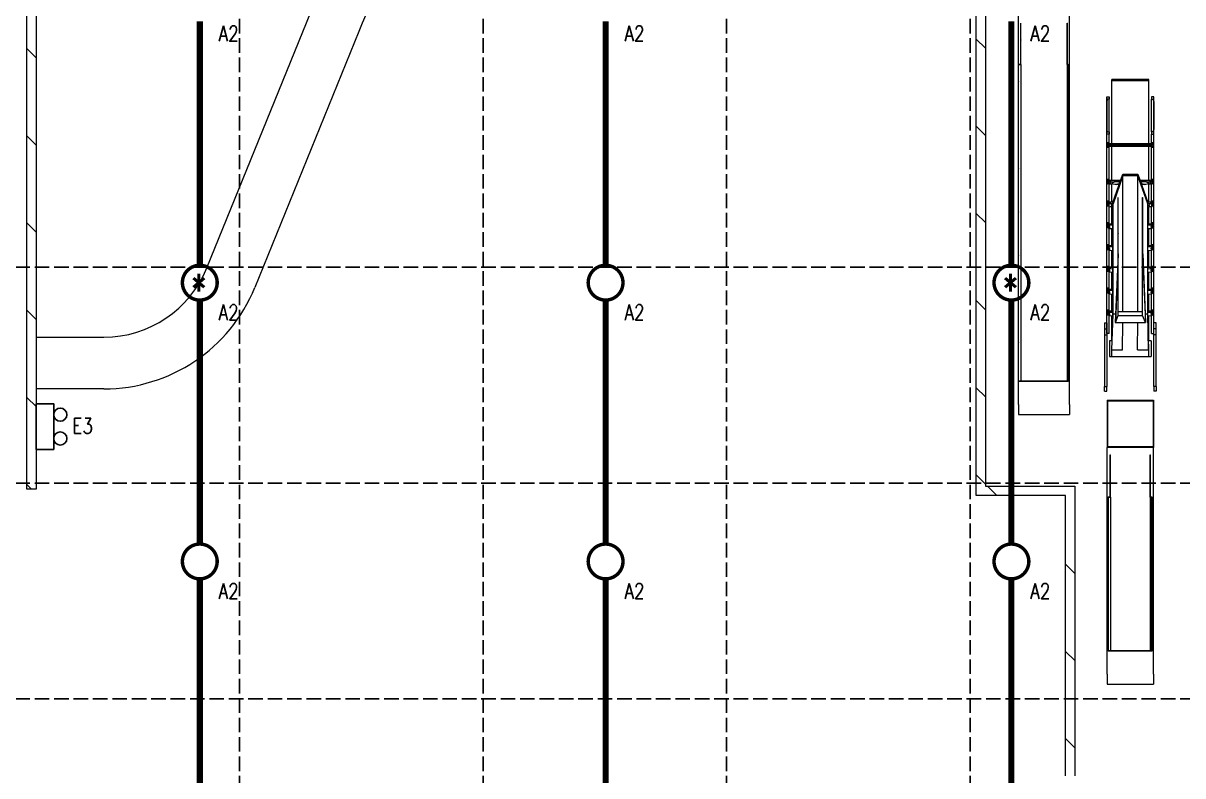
# Model space of a CAD drawing. Header units: millimetres. Extents: x 91119 to 433967, y 16708 to 144224.
# Drawn here: x 260031 to 297654, y 54194 to 78614 of the extents above; entities that cross this region are included whole.
import ezdxf

# ---------------------------------------------------------------- set-up
doc = ezdxf.new("R2010")
doc.units = ezdxf.units.MM
doc.header["$LTSCALE"] = 100
doc.linetypes.add('121217 IES and EMR$0$XKITLINE03', pattern=[6.299213, 4.724409, -1.574803])
doc.linetypes.add('DASHED', pattern=[19.05, 12.7, -6.35])
for name, color, linetype in [('121217 IES and EMR$0$grid', 8, 'Continuous'), ('121217 IES and EMR$0$Xref', 8, 'Continuous'), ('Lighting', 5, 'Continuous')]:
    doc.layers.add(name, color=color, linetype=linetype)
doc.styles.add('ROMANS', font='romans.shx', dxfattribs={"width": 0.8, "height": 2.5})

msp = doc.modelspace()

# ---------------------------------------------------------------- linework, layer by layer
at = {"layer": '121217 IES and EMR$0$grid', "linetype": '121217 IES and EMR$0$XKITLINE03'}
for p, q in [((267052, 122222), (267052, 24226)), ((274952, 122222), (274952, 24226)), ((282852, 122222), (282852, 24226)), ((290752, 122222), (290752, 24226)), ((409538, 70694), (255652, 70694)), ((409538, 63694), (256276, 63694)), ((409538, 56694), (257573, 56694))]:
    msp.add_line(p, q, dxfattribs=at)
at = {"layer": '121217 IES and EMR$0$Xref', "linetype": 'Continuous', "lineweight": 20}
for p, q in [((260452, 112194), (260452, 68426)), ((260152, 63494), (260152, 110894)), ((260452, 110594), (260452, 63494)), ((290952, 63294), (290952, 93697)), ((291252, 93997), (291252, 63594)), ((265991, 70674), (269363, 78973)), ((292327, 77950), (292327, 78847)), ((293977, 77950), (293977, 78847)), ((270917, 78341), (267546, 70042)), ((292394, 77281), (292394, 78611)), ((292394, 78611), (292402, 78611)), ((292402, 77273), (292402, 78611)), ((293902, 78611), (293910, 78611)), ((293902, 77273), (293902, 78611)), ((293910, 77281), (293910, 78611)), ((292327, 77281), (292327, 77950)), ((293977, 77242), (293977, 77950)), ((292318, 66992), (292318, 77281)), ((292318, 77281), (292394, 77281)), ((292327, 77273), (292402, 77273)), ((292327, 67000), (292327, 77273)), ((292402, 77273), (292402, 67000)), ((293902, 77273), (293902, 67000)), ((293902, 77273), (293930, 77273)), ((293910, 77281), (293938, 77281)), ((293930, 77273), (293930, 67000)), ((293938, 77281), (293938, 66992)), ((293977, 66242), (293977, 77242)), ((295352, 76740), (295352, 76788)), ((296552, 76788), (295352, 76788)), ((296552, 76740), (296552, 76788)), ((295352, 74695), (295352, 76740)), ((296552, 76740), (295352, 76740)), ((296552, 74695), (296552, 76740)), ((295187, 75013), (295187, 76225)), ((295187, 76225), (295262, 76225)), ((295193, 76076), (295193, 75162)), ((295262, 76149), (295205, 76149)), ((295262, 76225), (295262, 76149)), ((295262, 75089), (295262, 76149)), ((296717, 76225), (296642, 76225)), ((296642, 76225), (296642, 76149)), ((296642, 75089), (296642, 76149)), ((296642, 76149), (296699, 76149)), ((296711, 76076), (296711, 75162)), ((296717, 75013), (296717, 76225)), ((295187, 68542), (295187, 75013)), ((295262, 75013), (295187, 75013)), ((295205, 75089), (295262, 75089)), ((295262, 75089), (295262, 75013)), ((295262, 74695), (295262, 75013)), ((296699, 75089), (296642, 75089)), ((296642, 75089), (296642, 75013)), ((296642, 74695), (296642, 75013)), ((296642, 75013), (296717, 75013)), ((296717, 68542), (296717, 75013)), ((295197, 74731), (295257, 74731)), ((295197, 74730), (295197, 74731)), ((295197, 74730), (295197, 74582)), ((295243, 74730), (295197, 74730)), ((295243, 74582), (295197, 74582)), ((295218, 74696), (295218, 74689)), ((295218, 74615), (295218, 74622)), ((295227, 74694), (295227, 74693)), ((295227, 74620), (295227, 74619)), ((295228, 74693), (295228, 74694)), ((295228, 74619), (295228, 74620)), ((295236, 74689), (295236, 74696)), ((295236, 74622), (295236, 74615)), ((295251, 74723), (295251, 74728)), ((295257, 74723), (295251, 74723)), ((295251, 74723), (295251, 74650)), ((295251, 74650), (295251, 74573)), ((295251, 74650), (295257, 74650)), ((295257, 74573), (295251, 74573)), ((295257, 74731), (295257, 74723)), ((295257, 74651), (295257, 74723)), ((296647, 74695), (295257, 74695)), ((295280, 74651), (295257, 74651)), ((295257, 74650), (295257, 74644)), ((295257, 74644), (295257, 74643)), ((295257, 74644), (295280, 74644)), ((295257, 74643), (295257, 74573)), ((296647, 74611), (295257, 74611)), ((295262, 73511), (295262, 74611)), ((295278, 74616), (295280, 74644)), ((295283, 74616), (295278, 74616)), ((295280, 74651), (295281, 74677)), ((295287, 74680), (295281, 74677)), ((295286, 74677), (295281, 74677)), ((295285, 74644), (295283, 74616)), ((295283, 74616), (295292, 74621)), ((295292, 74677), (295285, 74651)), ((295286, 74677), (295285, 74651)), ((295648, 74651), (295285, 74651)), ((295285, 74644), (295292, 74624)), ((295285, 74644), (295648, 74644)), ((295286, 74677), (295292, 74680)), ((295292, 74680), (295287, 74680)), ((295292, 74680), (295292, 74677)), ((295292, 74624), (295292, 74621)), ((295352, 73511), (295352, 74611)), ((295653, 74680), (295648, 74680)), ((295648, 74680), (295648, 74677)), ((295653, 74677), (295648, 74677)), ((295648, 74651), (295648, 74677)), ((295648, 74616), (295648, 74644)), ((295653, 74616), (295648, 74616)), ((295653, 74677), (295653, 74680)), ((295653, 74677), (295653, 74651)), ((296252, 74651), (295653, 74651)), ((295653, 74644), (296252, 74644)), ((295653, 74644), (295653, 74616)), ((295710, 74625), (295710, 74616)), ((296195, 74625), (295710, 74625)), ((296195, 74616), (295710, 74616)), ((296195, 74616), (296195, 74625)), ((296252, 74680), (296252, 74677)), ((296257, 74680), (296252, 74680)), ((296257, 74677), (296252, 74677)), ((296252, 74651), (296252, 74677)), ((296252, 74616), (296252, 74644)), ((296257, 74616), (296252, 74616)), ((296257, 74677), (296257, 74680)), ((296257, 74677), (296257, 74651)), ((296620, 74651), (296257, 74651)), ((296257, 74644), (296620, 74644)), ((296257, 74644), (296257, 74616)), ((296552, 73511), (296552, 74611)), ((296613, 74680), (296613, 74677)), ((296613, 74680), (296619, 74677)), ((296618, 74680), (296613, 74680)), ((296620, 74651), (296613, 74677)), ((296613, 74624), (296620, 74644)), ((296613, 74624), (296613, 74621)), ((296613, 74621), (296622, 74616)), ((296624, 74677), (296618, 74680)), ((296620, 74651), (296619, 74677)), ((296624, 74677), (296619, 74677)), ((296622, 74616), (296620, 74644)), ((296627, 74616), (296622, 74616)), ((296624, 74677), (296625, 74651)), ((296647, 74651), (296625, 74651)), ((296625, 74644), (296647, 74644)), ((296625, 74644), (296627, 74616)), ((296642, 73511), (296642, 74611)), ((296647, 74731), (296707, 74731)), ((296647, 74723), (296647, 74731)), ((296647, 74723), (296647, 74651)), ((296653, 74723), (296647, 74723)), ((296647, 74650), (296653, 74650)), ((296647, 74644), (296647, 74650)), ((296647, 74643), (296647, 74644)), ((296647, 74643), (296647, 74573)), ((296653, 74573), (296647, 74573)), ((296653, 74728), (296653, 74723)), ((296653, 74650), (296653, 74723)), ((296653, 74650), (296653, 74573)), ((296707, 74730), (296661, 74730)), ((296707, 74582), (296661, 74582)), ((296668, 74696), (296668, 74689)), ((296668, 74615), (296668, 74622)), ((296677, 74694), (296677, 74693)), ((296677, 74620), (296677, 74619)), ((296678, 74693), (296678, 74694)), ((296678, 74619), (296678, 74620)), ((296686, 74689), (296686, 74696)), ((296686, 74622), (296686, 74615)), ((296707, 74731), (296707, 74730)), ((296707, 74730), (296707, 74582)), ((295197, 73547), (295257, 73547)), ((295197, 73546), (295197, 73547)), ((295197, 73546), (295197, 73398)), ((295243, 73546), (295197, 73546)), ((295243, 73398), (295197, 73398)), ((295218, 73512), (295218, 73506)), ((295218, 73432), (295218, 73439)), ((295220, 73400), (295223, 73460)), ((295225, 73400), (295220, 73400)), ((295287, 73497), (295223, 73460)), ((295228, 73460), (295223, 73460)), ((295228, 73460), (295225, 73400)), ((295225, 73400), (295292, 73437)), ((295227, 73510), (295227, 73509)), ((295228, 73509), (295228, 73510)), ((295228, 73460), (295292, 73497)), ((295236, 73506), (295236, 73512)), ((295251, 73537), (295251, 73545)), ((295251, 73537), (295251, 73477)), ((295257, 73537), (295251, 73537)), ((295251, 73414), (295251, 73389)), ((295257, 73389), (295251, 73389)), ((295257, 73547), (295257, 73537)), ((295257, 73537), (295257, 73480)), ((295640, 73511), (295257, 73511)), ((295257, 73418), (295257, 73389)), ((295262, 72804), (295262, 73421)), ((295288, 73428), (295275, 73428)), ((295278, 73400), (295300, 73460)), ((295290, 73400), (295278, 73400)), ((295292, 73494), (295284, 73462)), ((295328, 73462), (295284, 73462)), ((295284, 73462), (295292, 73440)), ((295292, 73497), (295287, 73497)), ((295312, 73460), (295290, 73400)), ((295290, 73400), (295375, 73406)), ((295292, 73497), (295292, 73494)), ((295292, 73440), (295292, 73437)), ((295429, 73470), (295300, 73460)), ((295312, 73460), (295300, 73460)), ((295312, 73460), (295425, 73469)), ((295352, 72804), (295352, 73404)), ((295386, 72794), (295710, 73710)), ((295712, 73662), (295389, 72750)), ((295633, 73492), (295486, 73481)), ((295494, 73379), (295596, 73387)), ((295710, 73710), (296195, 73710)), ((295712, 69261), (295712, 73662)), ((296193, 73662), (295712, 73662)), ((296516, 72750), (296193, 73662)), ((296193, 69261), (296193, 73662)), ((296195, 73710), (296519, 72794)), ((296647, 73511), (296265, 73511)), ((296419, 73481), (296272, 73492)), ((296309, 73387), (296411, 73379)), ((296605, 73460), (296476, 73470)), ((296480, 73469), (296593, 73460)), ((296530, 73406), (296615, 73400)), ((296552, 72804), (296552, 73404)), ((296621, 73462), (296577, 73462)), ((296605, 73460), (296593, 73460)), ((296615, 73400), (296593, 73460)), ((296605, 73460), (296627, 73400)), ((296613, 73497), (296613, 73494)), ((296613, 73497), (296677, 73460)), ((296618, 73497), (296613, 73497)), ((296621, 73462), (296613, 73494)), ((296613, 73440), (296621, 73462)), ((296613, 73440), (296613, 73437)), ((296613, 73437), (296679, 73400)), ((296627, 73400), (296615, 73400)), ((296630, 73428), (296617, 73428)), ((296682, 73460), (296618, 73497)), ((296642, 72804), (296642, 73421)), ((296647, 73547), (296707, 73547)), ((296647, 73537), (296647, 73547)), ((296647, 73537), (296647, 73480)), ((296653, 73537), (296647, 73537)), ((296647, 73418), (296647, 73389)), ((296653, 73389), (296647, 73389)), ((296653, 73545), (296653, 73537)), ((296653, 73537), (296653, 73477)), ((296653, 73414), (296653, 73389)), ((296707, 73546), (296661, 73546)), ((296707, 73398), (296661, 73398)), ((296668, 73512), (296668, 73506)), ((296677, 73510), (296677, 73509)), ((296682, 73460), (296677, 73460)), ((296679, 73400), (296677, 73460)), ((296678, 73509), (296678, 73510)), ((296685, 73400), (296679, 73400)), ((296682, 73460), (296685, 73400)), ((296686, 73506), (296686, 73512)), ((296686, 73439), (296686, 73432)), ((296707, 73547), (296707, 73546)), ((296707, 73546), (296707, 73398)), ((295197, 72840), (295257, 72840)), ((295197, 72839), (295197, 72840)), ((295197, 72839), (295197, 72691)), ((295243, 72839), (295197, 72839)), ((295213, 72691), (295197, 72691)), ((295287, 72790), (295213, 72748)), ((295213, 72748), (295213, 72688)), ((295213, 72748), (295218, 72747)), ((295213, 72688), (295214, 72688)), ((295248, 72749), (295214, 72747)), ((295214, 72747), (295214, 72688)), ((295214, 72747), (295251, 72734)), ((295214, 72688), (295255, 72673)), ((295218, 72806), (295218, 72799)), ((295218, 72747), (295292, 72790)), ((295218, 72747), (295218, 72747)), ((295220, 72746), (295247, 72749)), ((295256, 72734), (295220, 72746)), ((295227, 72803), (295227, 72802)), ((295228, 72802), (295228, 72803)), ((295236, 72799), (295236, 72806)), ((295251, 72830), (295251, 72838)), ((295251, 72830), (295251, 72770)), ((295257, 72830), (295251, 72830)), ((295256, 72734), (295251, 72734)), ((295255, 72684), (295251, 72734)), ((295259, 72696), (295255, 72684)), ((295255, 72684), (295255, 72673)), ((295255, 72673), (295259, 72674)), ((295256, 72734), (295259, 72696)), ((295257, 72840), (295257, 72830)), ((295257, 72830), (295257, 72773)), ((295390, 72804), (295257, 72804)), ((295386, 72766), (295257, 72756)), ((295259, 72696), (295259, 72674)), ((295267, 72660), (295260, 72752)), ((295269, 72660), (295262, 72752)), ((295262, 72098), (295262, 72655)), ((295265, 72655), (295386, 72664)), ((295292, 72787), (295285, 72758)), ((295292, 72790), (295287, 72790)), ((295292, 72790), (295292, 72787)), ((295352, 72098), (295352, 72661)), ((295386, 69172), (295386, 72794)), ((295389, 72750), (295386, 72794)), ((295389, 69170), (295389, 72750)), ((295552, 71135), (295552, 72953)), ((295552, 72953), (295558, 72953)), ((295558, 71131), (295558, 72953)), ((296346, 72953), (296352, 72953)), ((296346, 71131), (296346, 72953)), ((296352, 71135), (296352, 72953)), ((296647, 72804), (296515, 72804)), ((296519, 72794), (296516, 72750)), ((296516, 69170), (296516, 72750)), ((296519, 69172), (296519, 72794)), ((296648, 72756), (296519, 72766)), ((296519, 72664), (296640, 72655)), ((296552, 72098), (296552, 72661)), ((296613, 72790), (296613, 72787)), ((296613, 72790), (296687, 72747)), ((296618, 72790), (296613, 72790)), ((296620, 72758), (296613, 72787)), ((296692, 72748), (296618, 72790)), ((296643, 72752), (296636, 72660)), ((296645, 72752), (296638, 72660)), ((296642, 72098), (296642, 72655)), ((296646, 72696), (296649, 72734)), ((296646, 72696), (296646, 72674)), ((296650, 72684), (296646, 72696)), ((296646, 72674), (296650, 72673)), ((296647, 72840), (296707, 72840)), ((296647, 72830), (296647, 72840)), ((296647, 72830), (296647, 72773)), ((296653, 72830), (296647, 72830)), ((296685, 72746), (296649, 72734)), ((296654, 72734), (296649, 72734)), ((296654, 72734), (296650, 72684)), ((296650, 72673), (296691, 72688)), ((296650, 72684), (296650, 72673)), ((296653, 72838), (296653, 72830)), ((296653, 72830), (296653, 72770)), ((296654, 72734), (296691, 72747)), ((296691, 72747), (296657, 72749)), ((296658, 72749), (296685, 72746)), ((296707, 72839), (296661, 72839)), ((296668, 72806), (296668, 72799)), ((296677, 72803), (296677, 72802)), ((296678, 72802), (296678, 72803)), ((296686, 72799), (296686, 72806)), ((296687, 72747), (296692, 72748)), ((296687, 72747), (296687, 72747)), ((296691, 72747), (296691, 72688)), ((296691, 72688), (296692, 72688)), ((296692, 72748), (296692, 72688)), ((296707, 72691), (296692, 72691)), ((296707, 72840), (296707, 72839)), ((296707, 72839), (296707, 72691)), ((295197, 72133), (295257, 72133)), ((295197, 72132), (295197, 72133)), ((295197, 72132), (295197, 71984)), ((295243, 72132), (295197, 72132)), ((295213, 71984), (295197, 71984)), ((295287, 72083), (295213, 72041)), ((295213, 72041), (295213, 71982)), ((295213, 72041), (295218, 72041)), ((295213, 71982), (295214, 71982)), ((295268, 72044), (295214, 72040)), ((295214, 72040), (295214, 71981)), ((295214, 72040), (295255, 72026)), ((295214, 71981), (295255, 71966)), ((295218, 72099), (295218, 72092)), ((295218, 72041), (295292, 72083)), ((295218, 72041), (295218, 72040)), ((295220, 72040), (295269, 72043)), ((295259, 72026), (295220, 72040)), ((295227, 72096), (295227, 72095)), ((295228, 72095), (295228, 72096)), ((295236, 72092), (295236, 72099)), ((295251, 72123), (295251, 72131)), ((295251, 72123), (295251, 72063)), ((295257, 72123), (295251, 72123)), ((295255, 72026), (295255, 71966)), ((295255, 72026), (295259, 72026)), ((295255, 71966), (295259, 71967)), ((295257, 72133), (295257, 72123)), ((295257, 72123), (295257, 72066)), ((295386, 72098), (295257, 72098)), ((295386, 72059), (295257, 72049)), ((295259, 72026), (295259, 71967)), ((295262, 71391), (295262, 71984)), ((295265, 71948), (295386, 71957)), ((295292, 72080), (295285, 72052)), ((295292, 72083), (295287, 72083)), ((295292, 72083), (295292, 72080)), ((295352, 71391), (295352, 71954)), ((296647, 72098), (296519, 72098)), ((296648, 72049), (296519, 72059)), ((296519, 71957), (296640, 71948)), ((296552, 71391), (296552, 71954)), ((296613, 72083), (296613, 72080)), ((296618, 72083), (296613, 72083)), ((296613, 72083), (296687, 72041)), ((296620, 72052), (296613, 72080)), ((296692, 72041), (296618, 72083)), ((296642, 71391), (296642, 71948)), ((296685, 72040), (296646, 72026)), ((296646, 72026), (296646, 71967)), ((296646, 72026), (296650, 72026)), ((296646, 71967), (296650, 71966)), ((296647, 72123), (296647, 72133)), ((296647, 72133), (296707, 72133)), ((296653, 72123), (296647, 72123)), ((296647, 72123), (296647, 72066)), ((296650, 72026), (296691, 72040)), ((296650, 72026), (296650, 71966)), ((296650, 71966), (296691, 71981)), ((296653, 72131), (296653, 72123)), ((296653, 72123), (296653, 72063)), ((296691, 72040), (296657, 72043)), ((296658, 72042), (296685, 72040)), ((296707, 72132), (296661, 72132)), ((296668, 72099), (296668, 72092)), ((296677, 72096), (296677, 72095)), ((296678, 72095), (296678, 72096)), ((296686, 72092), (296686, 72099)), ((296687, 72041), (296687, 72040)), ((296687, 72041), (296692, 72041)), ((296691, 72040), (296691, 71981)), ((296691, 71982), (296692, 71982)), ((296692, 72041), (296692, 71982)), ((296707, 71984), (296692, 71984)), ((296707, 72133), (296707, 72132)), ((296707, 72132), (296707, 71984)), ((295197, 71427), (295257, 71427)), ((295197, 71426), (295197, 71427)), ((295197, 71426), (295197, 71278)), ((295243, 71426), (295197, 71426)), ((295213, 71278), (295197, 71278)), ((295287, 71376), (295213, 71334)), ((295213, 71334), (295213, 71275)), ((295213, 71334), (295218, 71334)), ((295213, 71275), (295214, 71275)), ((295268, 71337), (295214, 71333)), ((295214, 71333), (295214, 71274)), ((295214, 71333), (295255, 71319)), ((295214, 71274), (295255, 71259)), ((295218, 71392), (295218, 71385)), ((295218, 71334), (295292, 71376)), ((295218, 71334), (295218, 71333)), ((295220, 71333), (295269, 71337)), ((295259, 71319), (295220, 71333)), ((295227, 71390), (295227, 71389)), ((295228, 71389), (295228, 71390)), ((295236, 71385), (295236, 71392)), ((295251, 71417), (295251, 71424)), ((295251, 71417), (295251, 71356)), ((295257, 71417), (295251, 71417)), ((295255, 71319), (295255, 71259)), ((295255, 71319), (295259, 71319)), ((295255, 71259), (295259, 71260)), ((295257, 71427), (295257, 71417)), ((295257, 71417), (295257, 71359)), ((295386, 71391), (295257, 71391)), ((295386, 71353), (295257, 71343)), ((295259, 71319), (295259, 71260)), ((295262, 70684), (295262, 71277)), ((295265, 71241), (295386, 71250)), ((295292, 71373), (295285, 71345)), ((295292, 71376), (295287, 71376)), ((295292, 71376), (295292, 71373)), ((295352, 70684), (295352, 71248)), ((295552, 71135), (295459, 68898)), ((295558, 71131), (295465, 68905)), ((295558, 69132), (295558, 71131)), ((296346, 69132), (296346, 71131)), ((296346, 71131), (296440, 68905)), ((296352, 71135), (296446, 68898)), ((296647, 71391), (296519, 71391)), ((296648, 71343), (296519, 71353)), ((296519, 71250), (296640, 71241)), ((296552, 70684), (296552, 71248)), ((296613, 71376), (296613, 71373)), ((296618, 71376), (296613, 71376)), ((296613, 71376), (296687, 71334)), ((296620, 71345), (296613, 71373)), ((296692, 71334), (296618, 71376)), ((296642, 70684), (296642, 71241)), ((296685, 71333), (296646, 71319)), ((296646, 71319), (296646, 71260)), ((296646, 71319), (296650, 71319)), ((296646, 71260), (296650, 71259)), ((296647, 71417), (296647, 71427)), ((296647, 71427), (296707, 71427)), ((296653, 71417), (296647, 71417)), ((296647, 71417), (296647, 71359)), ((296650, 71319), (296691, 71333)), ((296650, 71319), (296650, 71259)), ((296650, 71259), (296691, 71274)), ((296653, 71424), (296653, 71417)), ((296653, 71417), (296653, 71356)), ((296691, 71333), (296657, 71336)), ((296658, 71335), (296685, 71333)), ((296707, 71426), (296661, 71426)), ((296668, 71392), (296668, 71385)), ((296677, 71390), (296677, 71389)), ((296678, 71389), (296678, 71390)), ((296686, 71385), (296686, 71392)), ((296687, 71334), (296687, 71333)), ((296687, 71334), (296692, 71334)), ((296691, 71333), (296691, 71274)), ((296691, 71275), (296692, 71275)), ((296692, 71334), (296692, 71275)), ((296707, 71278), (296692, 71278)), ((296707, 71427), (296707, 71426)), ((296707, 71426), (296707, 71278)), ((295197, 70720), (295257, 70720)), ((295197, 70719), (295197, 70720)), ((295197, 70719), (295197, 70571)), ((295243, 70719), (295197, 70719)), ((295213, 70571), (295197, 70571)), ((295287, 70669), (295213, 70627)), ((295213, 70627), (295213, 70568)), ((295213, 70627), (295218, 70627)), ((295213, 70568), (295214, 70568)), ((295268, 70631), (295214, 70626)), ((295214, 70626), (295214, 70567)), ((295214, 70626), (295255, 70612)), ((295214, 70567), (295255, 70553)), ((295218, 70685), (295218, 70678)), ((295218, 70627), (295292, 70669)), ((295218, 70627), (295218, 70627)), ((295220, 70626), (295269, 70630)), ((295259, 70612), (295220, 70626)), ((295227, 70683), (295227, 70682)), ((295228, 70682), (295228, 70683)), ((295236, 70678), (295236, 70685)), ((295251, 70710), (295251, 70717)), ((295251, 70710), (295251, 70649)), ((295257, 70710), (295251, 70710)), ((295255, 70612), (295255, 70553)), ((295255, 70612), (295259, 70612)), ((295255, 70553), (295259, 70553)), ((295257, 70720), (295257, 70710)), ((295257, 70710), (295257, 70653)), ((295386, 70684), (295257, 70684)), ((295386, 70646), (295257, 70636)), ((295259, 70612), (295259, 70553)), ((295262, 69977), (295262, 70570)), ((295265, 70534), (295386, 70543)), ((295292, 70667), (295285, 70638)), ((295292, 70669), (295287, 70669)), ((295292, 70669), (295292, 70667)), ((295352, 69977), (295352, 70541)), ((296647, 70684), (296519, 70684)), ((296648, 70636), (296519, 70646)), ((296519, 70543), (296640, 70534)), ((296552, 69977), (296552, 70541)), ((296613, 70669), (296613, 70667)), ((296618, 70669), (296613, 70669)), ((296613, 70669), (296687, 70627)), ((296620, 70638), (296613, 70667)), ((296692, 70627), (296618, 70669)), ((296642, 69977), (296642, 70534)), ((296685, 70626), (296646, 70612)), ((296646, 70612), (296646, 70553)), ((296646, 70612), (296650, 70612)), ((296646, 70553), (296650, 70553)), ((296647, 70710), (296647, 70720)), ((296647, 70720), (296707, 70720)), ((296653, 70710), (296647, 70710)), ((296647, 70710), (296647, 70653)), ((296650, 70612), (296691, 70626)), ((296650, 70612), (296650, 70553)), ((296650, 70553), (296691, 70567)), ((296653, 70717), (296653, 70710)), ((296653, 70710), (296653, 70649)), ((296691, 70626), (296657, 70629)), ((296658, 70628), (296685, 70626)), ((296707, 70719), (296661, 70719)), ((296668, 70685), (296668, 70678)), ((296677, 70683), (296677, 70682)), ((296678, 70682), (296678, 70683)), ((296686, 70678), (296686, 70685)), ((296687, 70627), (296687, 70627)), ((296687, 70627), (296692, 70627)), ((296691, 70626), (296691, 70567)), ((296691, 70568), (296692, 70568)), ((296692, 70627), (296692, 70568)), ((296707, 70571), (296692, 70571)), ((296707, 70720), (296707, 70719)), ((296707, 70719), (296707, 70571)), ((295197, 70013), (295257, 70013)), ((295197, 70012), (295197, 70013)), ((295197, 70012), (295197, 69864)), ((295243, 70012), (295197, 70012)), ((295218, 69978), (295218, 69971)), ((295236, 69971), (295236, 69978)), ((295251, 70003), (295251, 70011)), ((295251, 70003), (295251, 69942)), ((295257, 70003), (295251, 70003)), ((295257, 70013), (295257, 70003)), ((295257, 70003), (295257, 69946)), ((296647, 70003), (296647, 70013)), ((296647, 70013), (296707, 70013)), ((296653, 70003), (296647, 70003)), ((296647, 70003), (296647, 69946)), ((296653, 70011), (296653, 70003)), ((296653, 70003), (296653, 69942)), ((296707, 70012), (296661, 70012)), ((296668, 69978), (296668, 69971)), ((296686, 69971), (296686, 69978)), ((296707, 70013), (296707, 70012)), ((296707, 70012), (296707, 69864)), ((295213, 69864), (295197, 69864)), ((295287, 69963), (295213, 69920)), ((295213, 69920), (295213, 69861)), ((295213, 69920), (295218, 69920)), ((295213, 69861), (295214, 69861)), ((295268, 69924), (295214, 69920)), ((295214, 69920), (295214, 69860)), ((295214, 69920), (295255, 69905)), ((295214, 69860), (295255, 69846)), ((295218, 69920), (295292, 69962)), ((295218, 69920), (295218, 69920)), ((295220, 69919), (295269, 69923)), ((295259, 69905), (295220, 69919)), ((295227, 69976), (295227, 69975)), ((295228, 69975), (295228, 69976)), ((295255, 69905), (295255, 69846)), ((295255, 69905), (295259, 69905)), ((295255, 69846), (295259, 69846)), ((295386, 69977), (295257, 69977)), ((295386, 69939), (295257, 69929)), ((295259, 69905), (295259, 69846)), ((295262, 69270), (295262, 69863)), ((295265, 69827), (295386, 69837)), ((295292, 69960), (295285, 69931)), ((295292, 69962), (295287, 69963)), ((295292, 69962), (295292, 69960)), ((295352, 69270), (295352, 69834)), ((296647, 69977), (296519, 69977)), ((296648, 69929), (296519, 69939)), ((296519, 69837), (296640, 69827)), ((296552, 69270), (296552, 69834)), ((296618, 69963), (296613, 69962)), ((296613, 69962), (296613, 69960)), ((296613, 69962), (296687, 69920)), ((296620, 69931), (296613, 69960)), ((296692, 69920), (296618, 69963)), ((296642, 69270), (296642, 69827)), ((296685, 69919), (296646, 69905)), ((296646, 69905), (296646, 69846)), ((296646, 69905), (296650, 69905)), ((296646, 69846), (296650, 69846)), ((296650, 69905), (296691, 69920)), ((296650, 69905), (296650, 69846)), ((296650, 69846), (296691, 69860)), ((296691, 69920), (296657, 69922)), ((296658, 69921), (296685, 69919)), ((296677, 69976), (296677, 69975)), ((296678, 69975), (296678, 69976)), ((296687, 69920), (296687, 69920)), ((296687, 69920), (296692, 69920)), ((296691, 69920), (296691, 69860)), ((296691, 69861), (296692, 69861)), ((296692, 69920), (296692, 69861)), ((296707, 69864), (296692, 69864)), ((295197, 69306), (295257, 69306)), ((295197, 69305), (295197, 69306)), ((295197, 69305), (295197, 69157)), ((295243, 69305), (295197, 69305)), ((295287, 69256), (295213, 69213)), ((295218, 69271), (295218, 69265)), ((295218, 69213), (295292, 69256)), ((295227, 69269), (295227, 69268)), ((295228, 69268), (295228, 69269)), ((295236, 69265), (295236, 69271)), ((295251, 69296), (295251, 69304)), ((295251, 69296), (295251, 69235)), ((295257, 69296), (295251, 69296)), ((295257, 69306), (295257, 69296)), ((295257, 69296), (295257, 69239)), ((295386, 69270), (295257, 69270)), ((295386, 69232), (295257, 69222)), ((295292, 69253), (295285, 69224)), ((295292, 69256), (295287, 69256)), ((295292, 69256), (295292, 69253)), ((295558, 69261), (296346, 69261)), ((296647, 69270), (296519, 69270)), ((296648, 69222), (296519, 69232)), ((296613, 69256), (296613, 69253)), ((296618, 69256), (296613, 69256)), ((296613, 69256), (296687, 69213)), ((296620, 69224), (296613, 69253)), ((296692, 69213), (296618, 69256)), ((296647, 69296), (296647, 69306)), ((296647, 69306), (296707, 69306)), ((296653, 69296), (296647, 69296)), ((296647, 69296), (296647, 69239)), ((296653, 69304), (296653, 69296)), ((296653, 69296), (296653, 69235)), ((296707, 69305), (296661, 69305)), ((296668, 69271), (296668, 69265)), ((296677, 69269), (296677, 69268)), ((296678, 69268), (296678, 69269)), ((296686, 69265), (296686, 69271)), ((296707, 69306), (296707, 69305)), ((296707, 69305), (296707, 69157)), ((295112, 68894), (295112, 68697)), ((295112, 68894), (295187, 68894)), ((295187, 68894), (295187, 68697)), ((295213, 69157), (295197, 69157)), ((295213, 69213), (295213, 69154)), ((295213, 69213), (295218, 69213)), ((295213, 69154), (295214, 69154)), ((295268, 69217), (295214, 69213)), ((295214, 69213), (295214, 69153)), ((295214, 69213), (295255, 69198)), ((295214, 69153), (295255, 69139)), ((295218, 69213), (295218, 69213)), ((295220, 69212), (295269, 69216)), ((295259, 69199), (295220, 69212)), ((295255, 69198), (295259, 69199)), ((295255, 69198), (295255, 69139)), ((295255, 69139), (295259, 69139)), ((295259, 69199), (295259, 69139)), ((295262, 68542), (295262, 69156)), ((295265, 69120), (295385, 69130)), ((295352, 68012), (295397, 69171)), ((295352, 68013), (295389, 69170)), ((295352, 68304), (295352, 69127)), ((295378, 68826), (295386, 69172)), ((295389, 69170), (295386, 69172)), ((295389, 69170), (295397, 69171)), ((295470, 69177), (295397, 69171)), ((295459, 68898), (296446, 68898)), ((295465, 68905), (295558, 69132)), ((295465, 68905), (296440, 68905)), ((295558, 69132), (295558, 69132)), ((295558, 69132), (296347, 69132)), ((295702, 68012), (295709, 68898)), ((296184, 68012), (296191, 68898)), ((296346, 69132), (296347, 69132)), ((296440, 68905), (296347, 69132)), ((296516, 69170), (296435, 69177)), ((296519, 69172), (296516, 69170)), ((296541, 68012), (296516, 69170)), ((296549, 68012), (296519, 69172)), ((296520, 69130), (296640, 69120)), ((296552, 68304), (296552, 69127)), ((296642, 68542), (296642, 69121)), ((296685, 69212), (296646, 69199)), ((296646, 69199), (296646, 69139)), ((296646, 69199), (296650, 69198)), ((296646, 69139), (296650, 69139)), ((296650, 69198), (296691, 69213)), ((296650, 69198), (296650, 69139)), ((296650, 69139), (296691, 69153)), ((296691, 69213), (296657, 69215)), ((296658, 69214), (296685, 69212)), ((296687, 69213), (296687, 69213)), ((296687, 69213), (296692, 69213)), ((296691, 69213), (296691, 69153)), ((296691, 69154), (296692, 69154)), ((296692, 69213), (296692, 69154)), ((296707, 69157), (296692, 69157)), ((296718, 68697), (296718, 68894)), ((296793, 68894), (296718, 68894)), ((296793, 68697), (296793, 68894)), ((295112, 68697), (295187, 68697)), ((295112, 68697), (295112, 68500)), ((295112, 68500), (295187, 68500)), ((295112, 68500), (295112, 68499)), ((295112, 68499), (295187, 68499)), ((295112, 68499), (295112, 66823)), ((295187, 68697), (295187, 68500)), ((295262, 68542), (295187, 68542)), ((295187, 68500), (295187, 68499)), ((295187, 68499), (295187, 66823)), ((295378, 68826), (295378, 68825)), ((296552, 68012), (296533, 68622)), ((296642, 68542), (296717, 68542)), ((296793, 68697), (296718, 68697)), ((296718, 68500), (296718, 68697)), ((296793, 68500), (296718, 68500)), ((296718, 68499), (296718, 68500)), ((296793, 68499), (296718, 68499)), ((296718, 66823), (296718, 68499)), ((296793, 68500), (296793, 68697)), ((296793, 68499), (296793, 68500)), ((296793, 66823), (296793, 68499)), ((260452, 68426), (262651, 68426)), ((295362, 68304), (295277, 68304)), ((295277, 68304), (295277, 67804)), ((296627, 68304), (296543, 68304)), ((296627, 68304), (296627, 67804)), ((295277, 67804), (295352, 67804)), ((295352, 68013), (295352, 68012)), ((295352, 68012), (295702, 68012)), ((295352, 67796), (295352, 68012)), ((295352, 67796), (296552, 67796)), ((296184, 68012), (296541, 68012)), ((296541, 68012), (296549, 68012)), ((296549, 68012), (296552, 68012)), ((296552, 68013), (296552, 68020)), ((296552, 68013), (296552, 68012)), ((296552, 67796), (296552, 68012)), ((296552, 67804), (296627, 67804)), ((293938, 66992), (292318, 66992)), ((293930, 67000), (292327, 67000)), ((292327, 66242), (292327, 66992)), ((262651, 66748), (260452, 66748)), ((295112, 66823), (295187, 66823)), ((295112, 66823), (295112, 66823)), ((295112, 66675), (295112, 66823)), ((295112, 66823), (295187, 66823)), ((295112, 66675), (295187, 66675)), ((295187, 66823), (295187, 66823)), ((295187, 66675), (295187, 66823)), ((296793, 66823), (296718, 66823)), ((296718, 66823), (296718, 66675)), ((296718, 66823), (296718, 66823)), ((296793, 66823), (296718, 66823)), ((296793, 66675), (296718, 66675)), ((296793, 66823), (296793, 66675)), ((296793, 66823), (296793, 66823)), ((292327, 66242), (292327, 65917)), ((293977, 66242), (293977, 65917)), ((295202, 66385), (295202, 64847)), ((295202, 66385), (296702, 66385)), ((295210, 66366), (295210, 64866)), ((295210, 66366), (296694, 66366)), ((296694, 66366), (296694, 64866)), ((296702, 66385), (296702, 64847)), ((292327, 65917), (293977, 65917)), ((295202, 63950), (295202, 64847)), ((296702, 64847), (295202, 64847)), ((296694, 64866), (295210, 64866)), ((296702, 63950), (296702, 64847)), ((295302, 63242), (295302, 64611)), ((295302, 64611), (295310, 64611)), ((295310, 63234), (295310, 64611)), ((296594, 64611), (296602, 64611)), ((296594, 63234), (296594, 64611)), ((296602, 63242), (296602, 64611)), ((291252, 63594), (294152, 63594)), ((294152, 63594), (294152, 54194)), ((295202, 63242), (295202, 63950)), ((296702, 63242), (296702, 63950)), ((260452, 63494), (260152, 63494)), ((293852, 63294), (290952, 63294)), ((293852, 54194), (293852, 63294)), ((295202, 57492), (295202, 63242)), ((295229, 58242), (295229, 63242)), ((295229, 63242), (295302, 63242)), ((295238, 63234), (295310, 63234)), ((295238, 58250), (295238, 63234)), ((295310, 63234), (295310, 58250)), ((296594, 63234), (296594, 58250)), ((296594, 63234), (296636, 63234)), ((296602, 63242), (296645, 63242)), ((296636, 63234), (296636, 58250)), ((296645, 63242), (296645, 58242)), ((296702, 57492), (296702, 63242)), ((296645, 58242), (295229, 58242)), ((296636, 58250), (295238, 58250)), ((295202, 57492), (295202, 57167)), ((296702, 57492), (296702, 57167)), ((295202, 57167), (296702, 57167))]:
    msp.add_line(p, q, dxfattribs=at)
at = {"layer": '121217 IES and EMR$0$Xref', "linetype": 'Continuous', "lineweight": 0}
for p, q in [((290952, 78100), (291252, 77800)), ((292394, 78073), (292402, 78065)), ((293902, 77979), (293910, 77971)), ((260152, 77788), (260452, 77488)), ((292318, 76735), (292327, 76726)), ((293930, 76537), (293938, 76529)), ((296717, 75787), (296711, 75781)), ((290952, 75272), (291252, 74972)), ((292318, 75321), (292327, 75311)), ((260152, 74959), (260452, 74659)), ((293930, 75123), (293938, 75115)), ((295816, 74651), (295824, 74644)), ((295842, 74625), (295851, 74616)), ((292318, 73907), (292327, 73897)), ((293930, 73709), (293938, 73700)), ((295614, 73439), (295628, 73425)), ((290952, 72444), (291252, 72144)), ((292318, 72492), (292327, 72483)), ((293930, 72294), (293938, 72286)), ((296352, 72594), (296346, 72588)), ((260152, 72131), (260452, 71831)), ((295558, 71800), (295552, 71794)), ((292318, 71078), (292327, 71069)), ((293930, 70880), (293938, 70872)), ((290952, 69615), (291252, 69315)), ((292318, 69664), (292327, 69655)), ((296408, 69820), (296402, 69814)), ((260152, 69303), (260452, 69003)), ((293930, 69466), (293938, 69458)), ((295492, 68905), (295485, 68898)), ((292318, 68250), (292327, 68240)), ((293930, 68052), (293938, 68044)), ((293568, 67000), (293576, 66992)), ((290952, 66787), (291252, 66487)), ((260152, 66474), (260452, 66174)), ((295801, 66385), (295782, 66366)), ((295210, 65795), (295202, 65787)), ((296602, 64358), (296594, 64350)), ((260152, 63646), (260304, 63494)), ((290952, 63958), (291252, 63658)), ((291317, 63594), (291617, 63294)), ((294146, 63594), (294152, 63587)), ((295238, 62994), (295229, 62985)), ((296645, 61572), (296636, 61564)), ((293852, 61058), (294152, 60758)), ((295238, 60166), (295229, 60157)), ((296645, 58744), (296636, 58735)), ((293852, 58230), (294152, 57930)), ((296151, 58250), (296143, 58242)), ((293852, 55402), (294152, 55102))]:
    msp.add_line(p, q, dxfattribs=at)
at = {"layer": '121217 IES and EMR$0$Xref', "linetype": 'Continuous', "lineweight": 20}
for centre, radius, start, end in [((289890, 70633), 20478, 131.6871, 157.8892), ((262651, 72031), 3605, 270, 337.8892), ((262651, 72031), 5283, 270, 337.8892)]:
    msp.add_arc(centre, radius, start, end, dxfattribs=at)
for centre, major_axis, ratio, start_param, end_param in [((295205, 76076), (0, 72.7), 0.165048, 0, 1.570796), ((296699, 76076), (0, 72.7), 0.165048, 4.712389, 6.283185), ((295205, 75162), (0, 72.7), 0.165048, 1.570796, 3.141593), ((296699, 75162), (0, 72.7), 0.165048, 3.141593, 4.712389), ((295227, 74696), (9, 0), 0.986286, 0, 3.141593), ((295227, 74690), (9, 0), 0.986286, 3.141593, 6.283185), ((295227, 74689), (-9, 0), 0.986286, 0, 3.141593), ((295227, 74622), (-9, 0), 0.986286, 3.141593, 6.283185), ((295227, 74616), (-9, 0), 0.986286, 0, 3.141593), ((295227, 74615), (9, 0), 0.986286, 3.141593, 6.283185), ((295227, 74694), (-0.5, 0), 0.986286, 3.141593, 6.283185), ((295227, 74620), (-0.5, 0), 0.986286, 3.141593, 6.283185), ((295243, 74728), (8, 0), 0.165048, 0, 1.570796), ((295243, 74580), (8, 0), 0.165048, 0, 1.570796), ((296661, 74728), (8, 0), 0.165048, 1.570796, 3.141593), ((296661, 74580), (8, 0), 0.165048, 1.570796, 3.141593), ((296677, 74696), (9, 0), 0.986286, 0, 3.141593), ((296677, 74690), (9, 0), 0.986286, 3.141593, 6.283185), ((296677, 74689), (-9, 0), 0.986286, 0, 3.141593), ((296677, 74622), (-9, 0), 0.986286, 3.141593, 6.283185), ((296677, 74616), (-9, 0), 0.986286, 0, 3.141593), ((296677, 74615), (9, 0), 0.986286, 3.141593, 6.283185), ((296677, 74694), (-0.5, 0), 0.986286, 3.141593, 6.283185), ((296677, 74620), (-0.5, 0), 0.986286, 3.141593, 6.283185), ((295227, 73512), (9, 0), 0.986286, 0, 3.141593), ((295227, 73507), (9, 0), 0.986286, 3.141593, 6.283185), ((295227, 73506), (-9, 0), 0.986286, 0, 3.141593), ((295227, 73439), (-9, 0), 0.986286, 5.299827, 6.283185), ((295227, 73433), (-9, 0), 0.986286, 0, 0.850055), ((295227, 73432), (9, 0), 0.986286, 3.141593, 3.984929), ((295227, 73510), (-0.5, 0), 0.986286, 3.141593, 6.283185), ((295243, 73545), (8, 0), 0.165048, 0, 1.570796), ((295243, 73397), (8, 0), 0.165048, 0, 1.570796), ((296661, 73545), (8, 0), 0.165048, 1.570796, 3.141593), ((296661, 73397), (8, 0), 0.165048, 1.570796, 3.141593), ((296677, 73512), (9, 0), 0.986286, 0, 3.141593), ((296677, 73507), (9, 0), 0.986286, 3.141593, 6.283185), ((296677, 73506), (-9, 0), 0.986286, 0, 3.141593), ((296677, 73510), (-0.5, 0), 0.986286, 3.141593, 6.283185), ((296677, 73439), (-9, 0), 0.986286, 3.141593, 4.124951), ((296677, 73433), (-9, 0), 0.986286, 2.291538, 3.141593), ((296677, 73432), (9, 0), 0.986286, 5.439849, 6.283185), ((295227, 72806), (9, 0), 0.986286, 0, 3.141593), ((295227, 72800), (9, 0), 0.986286, 3.141593, 6.283185), ((295227, 72799), (-9, 0), 0.986286, 0, 3.141593), ((295227, 72803), (-0.5, 0), 0.986286, 3.141593, 6.283185), ((295259, 72705), (-3.7, 47.9), 0.416822, -0.270902, 0.764867), ((295243, 72838), (8, 0), 0.165048, 0, 1.570796), ((295259, 72705), (-3.7, 47.9), 0.416822, 2.174155, 3.412495), ((295261, 72705), (-3.9, 50.8), 0.416822, -0.282579, 0.557073), ((295261, 72705), (-3.9, 50.8), 0.416822, 2.555111, 3.424172), ((295233, 72703), (-122, -9), 0.416822, 1.853376, 4.42981), ((295233, 72703), (-118, -9), 0.416822, 1.862185, 4.421), ((296672, 72703), (122, -9), 0.416822, 1.853376, 4.42981), ((296672, 72703), (118, -9), 0.416822, 1.862185, 4.421), ((296644, 72705), (-3.9, -50.8), 0.416822, -0.282579, 0.557073), ((296646, 72705), (-3.7, -47.9), 0.416822, -0.270902, 0.967438), ((296644, 72705), (-3.9, -50.8), 0.416822, 2.555111, 3.424172), ((296646, 72705), (-3.7, -47.9), 0.416822, 2.376726, 3.412495), ((296661, 72838), (8, 0), 0.165048, 1.570796, 3.141593), ((296677, 72806), (9, 0), 0.986286, 0, 3.141593), ((296677, 72800), (9, 0), 0.986286, 3.141593, 6.283185), ((296677, 72799), (-9, 0), 0.986286, 0, 3.141593), ((296677, 72803), (-0.5, 0), 0.986286, 3.141593, 6.283185), ((295227, 72099), (9, 0), 0.986286, 0, 3.141593), ((295227, 72093), (9, 0), 0.986286, 3.141593, 6.283185), ((295227, 72092), (-9, 0), 0.986286, 0, 3.141593), ((295227, 72096), (-0.5, 0), 0.986286, 3.141593, 6.283185), ((295243, 72131), (8, 0), 0.165048, 0, 1.570796), ((295261, 71999), (3.9, -50.8), 0.416822, 0, 3.141593), ((296646, 71998), (-3.7, -47.9), 0.416822, 2.376726, 6.283185), ((296644, 71999), (3.9, 50.8), 0.416822, 0, 0.701314), ((296644, 71999), (3.9, 50.8), 0.416822, 3.141593, 3.53493), ((296646, 71998), (-3.7, -47.9), 0.416822, 0, 0.967438), ((296661, 72131), (8, 0), 0.165048, 1.570796, 3.141593), ((296677, 72099), (9, 0), 0.986286, 0, 3.141593), ((296677, 72093), (9, 0), 0.986286, 3.141593, 6.283185), ((296677, 72092), (-9, 0), 0.986286, 0, 3.141593), ((296677, 72096), (-0.5, 0), 0.986286, 3.141587, 6.283185), ((295227, 71392), (9, 0), 0.986286, 0, 3.141593), ((295227, 71386), (9, 0), 0.986286, 3.141593, 6.283185), ((295227, 71385), (-9, 0), 0.986286, 0, 3.141593), ((295227, 71390), (-0.5, 0), 0.986286, 3.141593, 6.283185), ((295243, 71424), (8, 0), 0.165048, 0, 1.570796), ((295261, 71292), (3.9, -50.8), 0.416822, 0, 3.141593), ((296646, 71292), (-3.7, -47.9), 0.416822, 2.376726, 6.283185), ((296644, 71292), (3.9, 50.8), 0.416822, 0, 0.701314), ((296644, 71292), (3.9, 50.8), 0.416822, 3.141593, 3.53493), ((296646, 71292), (-3.7, -47.9), 0.416822, 0, 0.967438), ((296661, 71424), (8, 0), 0.165048, 1.570796, 3.141593), ((296677, 71392), (9, 0), 0.986286, 0, 3.141593), ((296677, 71386), (9, 0), 0.986286, 3.141593, 6.283185), ((296677, 71385), (-9, 0), 0.986286, 0, 3.141593), ((296677, 71390), (-0.5, 0), 0.986286, 3.141587, 6.283185), ((295227, 70685), (9, 0), 0.986286, 0, 3.141593), ((295227, 70679), (9, 0), 0.986286, 3.141593, 6.283185), ((295227, 70678), (-9, 0), 0.986286, 0, 3.141593), ((295227, 70683), (-0.5, 0), 0.986286, 3.141593, 6.283185), ((295243, 70717), (8, 0), 0.165048, 0, 1.570796), ((295261, 70585), (3.9, -50.8), 0.416822, 0, 3.141593), ((296646, 70585), (-3.7, -47.9), 0.416822, 2.376726, 6.283185), ((296644, 70585), (3.9, 50.8), 0.416822, 0, 0.701314), ((296644, 70585), (3.9, 50.8), 0.416822, 3.141593, 3.53493), ((296646, 70585), (-3.7, -47.9), 0.416822, 0, 0.967438), ((296661, 70717), (8, 0), 0.165048, 1.570796, 3.141593), ((296677, 70685), (9, 0), 0.986286, 0, 3.141593), ((296677, 70679), (9, 0), 0.986286, 3.141593, 6.283185), ((296677, 70678), (-9, 0), 0.986286, 0, 3.141593), ((296677, 70683), (-0.5, 0), 0.986286, 3.141587, 6.283185), ((295227, 69978), (9, 0), 0.986286, 0, 3.141593), ((295243, 70011), (8, 0), 0.165048, 0, 1.570796), ((296661, 70011), (8, 0), 0.165048, 1.570796, 3.141593), ((296677, 69978), (9, 0), 0.986286, 0, 3.141593), ((295227, 69972), (9, 0), 0.986286, 3.141593, 6.283185), ((295227, 69971), (-9, 0), 0.986286, 0, 3.141593), ((295227, 69976), (-0.5, 0), 0.986286, 3.141593, 6.283185), ((295261, 69878), (3.9, -50.8), 0.416822, 0, 3.141593), ((296646, 69878), (-3.7, -47.9), 0.416822, 2.376726, 6.283185), ((296644, 69878), (3.9, 50.8), 0.416822, 0, 0.701314), ((296644, 69878), (3.9, 50.8), 0.416822, 3.141593, 3.53493), ((296646, 69878), (-3.7, -47.9), 0.416822, 0, 0.967438), ((296677, 69972), (9, 0), 0.986286, 3.141593, 6.283185), ((296677, 69971), (-9, 0), 0.986286, 0, 3.141593), ((296677, 69976), (-0.5, 0), 0.986286, 3.141587, 6.283185), ((295227, 69271), (9, 0), 0.986286, 0, 3.141593), ((295227, 69266), (9, 0), 0.986286, 3.141593, 6.283185), ((295227, 69265), (-9, 0), 0.986286, 0, 3.141593), ((295227, 69269), (-0.5, 0), 0.986286, 3.141593, 6.283185), ((295243, 69304), (8, 0), 0.165048, 0, 1.570796), ((296661, 69304), (8, 0), 0.165048, 1.570796, 3.141593), ((296677, 69271), (9, 0), 0.986286, 0, 3.141593), ((296677, 69266), (9, 0), 0.986286, 3.141593, 6.283185), ((296677, 69265), (-9, 0), 0.986286, 0, 3.141593), ((296677, 69269), (-0.5, 0), 0.986286, 3.141587, 6.283185), ((295261, 69171), (3.9, -50.8), 0.416822, 0, 3.141593), ((296646, 69171), (-3.7, -47.9), 0.416822, 2.376726, 6.283185), ((296644, 69171), (3.9, 50.8), 0.416822, 0, 0.701314), ((296644, 69171), (3.9, 50.8), 0.416822, 3.141593, 3.53493), ((296646, 69171), (-3.7, -47.9), 0.416822, 0, 0.967438)]:
    msp.add_ellipse(centre, major_axis=major_axis, ratio=ratio, start_param=start_param, end_param=end_param, dxfattribs=at)
for centre, major_axis, ratio in [((295227, 74693), (-0.5, 0), 0.986286), ((295227, 74619), (-0.5, 0), 0.986286), ((296677, 74693), (-0.5, 0), 0.986286), ((296677, 74619), (-0.5, 0), 0.986286), ((295227, 73509), (-0.5, 0), 0.986286), ((295490, 73430), (122, 9), 0.416822), ((295490, 73430), (118, 9), 0.416822), ((296415, 73430), (122, -9), 0.416822), ((296415, 73430), (118, -9), 0.416822), ((296677, 73509), (-0.5, 0), 0.986286), ((295227, 72802), (-0.5, 0), 0.986286), ((296677, 72802), (-0.5, 0), 0.986286), ((295227, 72095), (-0.5, 0), 0.986286), ((296677, 72095), (-0.5, 0), 0.986286), ((295227, 71389), (-0.5, 0), 0.986286), ((296677, 71389), (-0.5, 0), 0.986286), ((295227, 70682), (-0.5, 0), 0.986286), ((296677, 70682), (-0.5, 0), 0.986286), ((295227, 69975), (-0.5, 0), 0.986286), ((296677, 69975), (-0.5, 0), 0.986286), ((295227, 69268), (-0.5, 0), 0.986286), ((296677, 69268), (-0.5, 0), 0.986286)]:
    msp.add_ellipse(centre, major_axis=major_axis, ratio=ratio, dxfattribs=at)
for points, knots in [([(295263, 72755), (295263, 72755), (295263, 72755), (295263, 72755), (295262, 72755), (295262, 72755), (295262, 72754), (295261, 72754), (295261, 72754), (295261, 72754), (295261, 72754), (295261, 72753), (295261, 72753), (295260, 72753), (295260, 72753), (295260, 72752), (295260, 72752), (295260, 72752)], [0, 0, 0, 0, 0.125, 0.125, 0.25, 0.25, 0.375, 0.375, 0.5, 0.5, 0.625, 0.625, 0.75, 0.75, 0.875, 0.875, 1, 1, 1, 1]), ([(295264, 72753), (295263, 72753), (295263, 72753), (295263, 72753), (295263, 72753), (295263, 72753), (295262, 72753), (295262, 72753), (295262, 72753), (295262, 72752), (295262, 72752), (295262, 72752), (295262, 72752), (295262, 72752), (295262, 72752), (295262, 72752)], [0, 0, 0, 0, 0.25, 0.25, 0.375, 0.375, 0.5, 0.5, 0.625, 0.625, 0.75, 0.75, 0.875, 0.875, 1, 1, 1, 1]), ([(295267, 72660), (295267, 72659), (295267, 72659), (295268, 72659), (295268, 72659), (295268, 72658), (295268, 72658), (295268, 72658), (295268, 72658), (295269, 72657), (295269, 72657), (295269, 72657), (295269, 72657), (295270, 72657), (295270, 72657), (295270, 72657), (295271, 72657), (295271, 72657)], [0, 0, 0, 0, 0.125, 0.125, 0.25, 0.25, 0.375, 0.375, 0.5, 0.5, 0.625, 0.625, 0.75, 0.75, 0.875, 0.875, 1, 1, 1, 1]), ([(295269, 72660), (295269, 72660), (295269, 72659), (295269, 72659), (295269, 72659), (295269, 72659), (295270, 72659), (295270, 72659), (295270, 72659), (295270, 72659), (295270, 72659), (295270, 72659), (295270, 72659), (295271, 72659), (295271, 72659), (295271, 72659)], [0, 0, 0, 0, 0.25, 0.25, 0.375, 0.375, 0.5, 0.5, 0.625, 0.625, 0.75, 0.75, 0.875, 0.875, 1, 1, 1, 1]), ([(296634, 72659), (296634, 72659), (296635, 72659), (296635, 72659), (296635, 72659), (296635, 72659), (296636, 72659), (296636, 72659), (296636, 72659), (296636, 72659), (296636, 72660), (296636, 72660)], [0, 0, 0, 0, 0.25, 0.25, 0.5, 0.5, 0.625, 0.625, 0.75, 0.75, 1, 1, 1, 1]), ([(296634, 72657), (296634, 72657), (296634, 72657), (296635, 72657), (296635, 72657), (296635, 72657), (296636, 72657), (296636, 72657), (296636, 72657), (296637, 72658), (296637, 72658), (296637, 72658), (296637, 72658), (296637, 72659), (296637, 72659), (296638, 72659), (296638, 72659), (296638, 72660)], [0, 0, 0, 0, 0.125, 0.125, 0.25, 0.25, 0.375, 0.375, 0.5, 0.5, 0.625, 0.625, 0.75, 0.75, 0.875, 0.875, 1, 1, 1, 1]), ([(296643, 72752), (296643, 72752), (296643, 72752), (296643, 72752), (296643, 72752), (296643, 72752), (296643, 72753), (296642, 72753), (296642, 72753), (296642, 72753), (296642, 72753), (296642, 72753), (296642, 72753), (296641, 72753)], [0, 0, 0, 0, 0.125, 0.125, 0.25, 0.25, 0.5, 0.5, 0.75, 0.75, 0.875, 0.875, 1, 1, 1, 1]), ([(296645, 72752), (296645, 72752), (296645, 72752), (296645, 72753), (296645, 72753), (296644, 72753), (296644, 72753), (296644, 72754), (296644, 72754), (296644, 72754), (296644, 72754), (296643, 72754), (296643, 72755), (296642, 72755), (296642, 72755), (296642, 72755)], [0, 0, 0, 0, 0.125, 0.125, 0.25, 0.25, 0.375, 0.375, 0.5, 0.5, 0.625, 0.625, 0.75, 0.75, 1, 1, 1, 1]), ([(296627, 71998), (296627, 72004), (296628, 72014), (296632, 72028), (296635, 72032), (296636, 72034)], [0, 0, 0, 0, 0.388786, 0.79036, 1, 1, 1, 1]), ([(296627, 71291), (296627, 71297), (296628, 71307), (296632, 71321), (296635, 71326), (296636, 71327)], [0, 0, 0, 0, 0.388786, 0.79036, 1, 1, 1, 1]), ([(296627, 70584), (296627, 70590), (296628, 70601), (296632, 70614), (296635, 70619), (296636, 70621)], [0, 0, 0, 0, 0.388786, 0.79036, 1, 1, 1, 1]), ([(296627, 69877), (296627, 69883), (296628, 69894), (296632, 69907), (296635, 69912), (296636, 69914)], [0, 0, 0, 0, 0.388786, 0.79036, 1, 1, 1, 1]), ([(296627, 69170), (296627, 69177), (296628, 69187), (296632, 69200), (296635, 69205), (296636, 69207)], [0, 0, 0, 0, 0.388786, 0.79036, 1, 1, 1, 1])]:
    msp.add_open_spline(points, degree=3, knots=knots, dxfattribs=at)
for points in [[(296636, 72034), (296637, 72035), (296638, 72036), (296638, 72037)], [(296636, 71327), (296637, 71329), (296638, 71330), (296638, 71330)], [(296636, 70621), (296637, 70622), (296638, 70623), (296638, 70624)], [(296636, 69914), (296637, 69915), (296638, 69916), (296638, 69917)], [(296636, 69207), (296637, 69208), (296638, 69209), (296638, 69210)]]:
    msp.add_open_spline(points, degree=3, dxfattribs=at)
at = {"layer": 'Lighting', "color": 1, "linetype": 'DASHED', "const_width": 200}
for points in [[(265761, 70758), (265761, 78674)], [(278927, 70758), (278927, 78674)], [(292093, 70758), (292093, 78674)], [(265761, 61714), (265761, 69629)], [(278927, 61714), (278927, 69629)], [(292093, 61714), (292093, 69629)], [(265761, 52669), (265761, 60585)], [(278927, 52669), (278927, 60585)], [(292093, 52669), (292093, 60585)]]:
    msp.add_lwpolyline(points, dxfattribs=at)
at = {"layer": 'Lighting', "const_width": 112}
for points in [[(265196, 70194, 1), (266325, 70194, 1)], [(278362, 70194, 1), (279491, 70194, 1)], [(291529, 70194, 1), (292658, 70194, 1)], [(265196, 61149, 1), (266325, 61149, 1)], [(278362, 61149, 1), (279491, 61149, 1)], [(291529, 61149, 1), (292658, 61149, 1)]]:
    msp.add_lwpolyline(points, format="xyb", close=True, dxfattribs=at)
at = {"layer": 'Lighting'}
msp.add_lwpolyline([(261022, 64784), (260452, 64784), (260452, 66267), (261022, 66267)], close=True, dxfattribs=at)
for centre in [(261235, 65911), (261235, 65140)]:
    msp.add_circle(centre, 213, dxfattribs=at)

# ---------------------------------------------------------------- texts
at = {"layer": 'Lighting', "color": 0, "style": 'ROMANS', "width": 0.8}
for s, height, p in [('*', 1000, (265456, 69479)), ('*', 1000, (291789, 69479)), ('E3', 500, (261625, 65296))]:
    msp.add_text(s, height=height, dxfattribs=at).set_placement(p)
at = {"layer": 'Lighting', "color": 0, "char_height": 500, "width": 7884.62, "attachment_point": 1, "style": 'ROMANS'}
for insert in [(266373, 78527), (279539, 78527), (292706, 78527), (266373, 69482), (279539, 69482), (292706, 69482), (266373, 60438), (279539, 60438), (292706, 60438)]:
    msp.add_mtext('A2', dxfattribs=dict(at, insert=insert))

doc.saveas('drawing.dxf')
